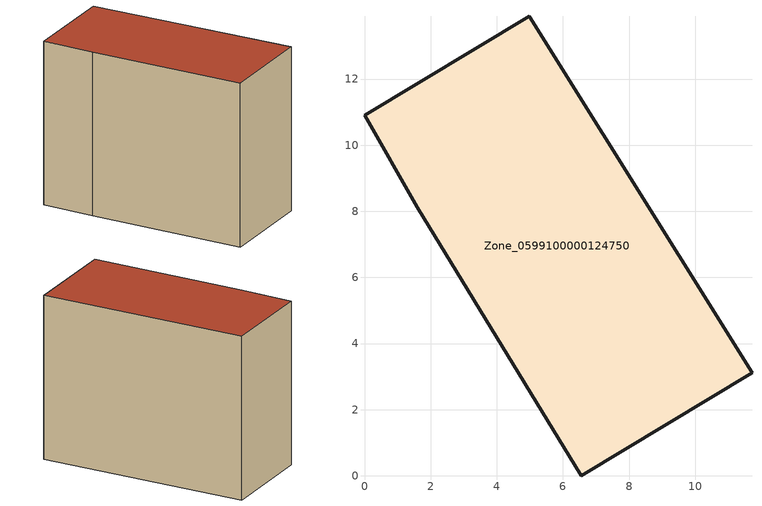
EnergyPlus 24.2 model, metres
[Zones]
Zone_0599100000124750
 floor ground (C_G): 6.55,0 1.59,8.12 0,10.91 4.99,13.9 11.72,3.12 z0
 wall outside (C_F): 1.59,8.12 6.55,0 11.72,3.12 4.99,13.9 0,10.91 1.59,8.12 z0:10.09
 roof outside (C_R): 11.72,3.12 4.99,13.9 0,10.91 1.59,8.12 6.55,0 z10.09
[BUILDING]
Pand.0599100000124750: North Axis=0; Terrain=City; Loads Convergence Tolerance Value=0.04; Temperature Convergence Tolerance Value=0.4; Solar Distribution=FullExterior; Maximum Number of Warmup Days=25; Minimum Number of Warmup Days=1
[Site:Location]
Rotterdam.The.Hague.AP_ZH_NLD Design_Conditions: Latitude=51.96; Longitude=4.45; Time Zone=1; Elevation=-4.5
[SITE:GROUNDTEMPERATURE:BUILDINGSURFACE]
18, 18, 18, 18, 18, 18, 18, 18, 18, 18, 18, 18
[MATERIAL] Thermal Absorptance=0.9; Solar Absorptance=0.7; Visible Absorptance=0.7
Name | Roughness | Thickness | Conductivity | Density | Specific Heat
G.TI.1946 | MediumSmooth | 0.15 | 1 | 540 | 1210
F.TI.1946 | Rough | 0.3 | 0.857143 | 1920 | 840
R.TI.1946 | MediumRough | 0.2 | 0.1 | 1500 | 1000
[CONSTRUCTION]
C_G: G.TI.1946
C_F: F.TI.1946
C_R: R.TI.1946
[ZONE]
Zone_0599100000124750: Type=1; Multiplier=1; Ceiling Height=Autocalculate; Volume=Autocalculate; Floor Area=autocalculate; Part of Total Floor Area=Yes
[ZONEINFILTRATION:DESIGNFLOWRATE]
Infil_Zone_0599100000124750: Zone or ZoneList or Space or SpaceList=Zone_0599100000124750; Schedule=AlwaysOn; Design Flow Rate Calculation Method=Flow/Area; Flow Rate per Floor Area=0.003; Constant Term Coefficient=1; Temperature Term Coefficient=0; Velocity Term Coefficient=0; Velocity Squared Term Coefficient=0
[HVACTEMPLATE:ZONE:IDEALLOADSAIRSYSTEM]
Zone_0599100000124750: Maximum Heating Supply Air Temperature=50; Minimum Cooling Supply Air Temperature=13; Maximum Heating Supply Air Humidity Ratio=0.0156; Minimum Cooling Supply Air Humidity Ratio=0.0077; Heating Limit=NoLimit; Cooling Limit=NoLimit; Dehumidification Control Type=ConstantSensibleHeatRatio; Cooling Sensible Heat Ratio=0.7; Dehumidification Setpoint=60; Humidification Control Type=None; Humidification Setpoint=30; Outdoor Air Method=None; Outdoor Air Flow Rate per Person=0.00944; Outdoor Air Flow Rate per Zone Floor Area=0; Outdoor Air Flow Rate per Zone=0; Demand Controlled Ventilation Type=None; Outdoor Air Economizer Type=NoEconomizer; Heat Recovery Type=None; Sensible Heat Recovery Effectiveness=0.7; Latent Heat Recovery Effectiveness=0.65
[ZONECONTROL:THERMOSTAT]
ThermostatControl_Zone_0599100000124750: Zone or ZoneList=Zone_0599100000124750; Control Type Schedule=DualSetpointControlType; Control 1=Thermostat_Zone_0599100000124750; Temperature Difference Between Cutout And Setpoint=0
[THERMOSTATSETPOINT:DUALSETPOINT]
Thermostat_Zone_0599100000124750: Heating Setpoint Temperature Schedule=HeatingSetpoint_Zone_0599100000124750; Cooling Setpoint Temperature Schedule=CoolingSetpoint_Zone_0599100000124750
[SCHEDULE:COMPACT]
HeatingSetpoint_Zone_0599100000124750: Through: 12/31, For: AllDays, Until: 24:00, 21
CoolingSetpoint_Zone_0599100000124750: Through: 12/31, For: AllDays, Until: 24:00, 24
DualSetpointControlType: Through: 12/31, For: AllDays, Until: 24:00, 4
AlwaysOn: Through: 12/31, For: AllDays, Until: 24:00, 1
